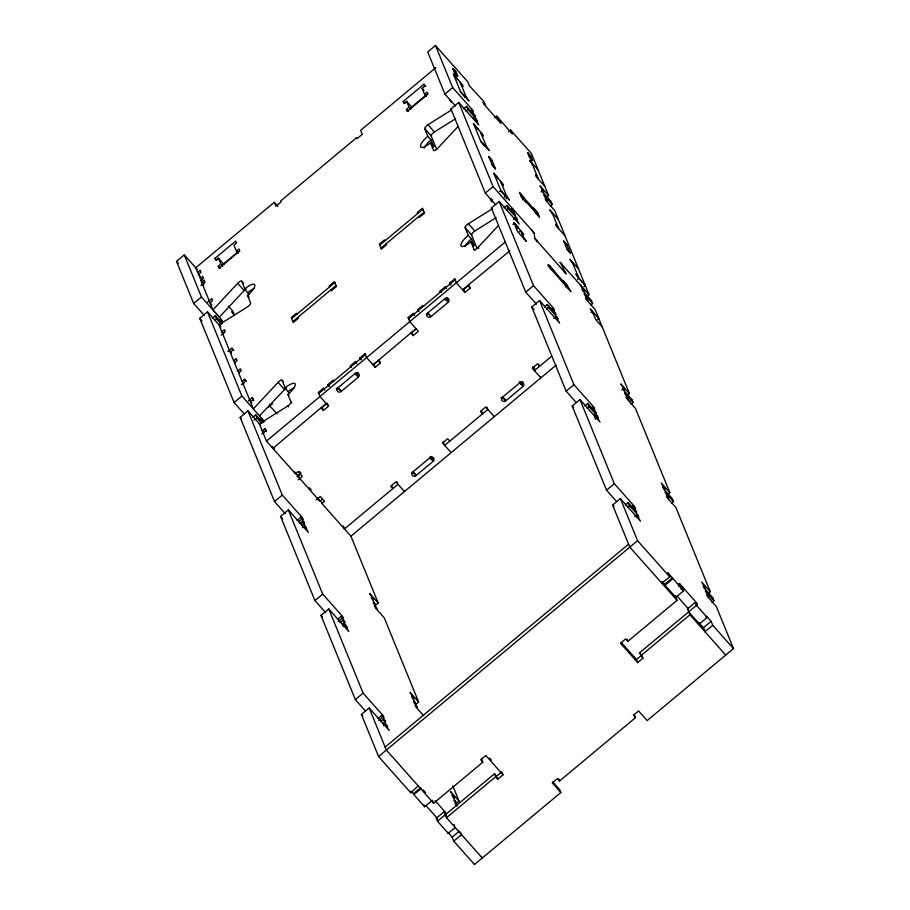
<?xml version="1.0" encoding="UTF-8"?>
<svg xmlns="http://www.w3.org/2000/svg" width="910" height="910" viewBox="0 0 910 910"><rect width="100%" height="100%" fill="white"/><g stroke="black" fill="none" stroke-linecap="round" stroke-linejoin="round"><path stroke-width="1.36" d="M566.031 273.455L560.094 262.376L589.009 294.578L587.064 296.194M243.539 283.272L241.696 281.201A3.39 1.012 -41.6 0 0 237.703 283.306L212.906 309.889L210.017 302.791L212.599 300.63L211.791 298.651L207.651 302.097M246.03 288.959A3.39 1.012 -41.6 0 0 244.153 290.563L219.356 317.135L218.821 316.532M457.764 126.797L437.619 148.387A3.39 1.012 -41.6 0 1 433.626 150.491L430.51 142.87A11.295 3.378 -41.6 0 1 420.534 146.76A11.295 3.378 -41.6 0 1 427.825 136.272L424.708 128.64A3.39 1.012 -41.6 0 1 427.962 124.715L451.03 110.281M283.317 381.597L282.111 380.232A3.39 1.012 -41.6 0 0 278.119 382.337L253.321 408.92L250.432 401.822L253.014 399.661L252.206 397.681L248.328 400.923M286.275 388.104A3.39 1.012 -41.6 0 0 284.568 389.594L259.589 415.722M491.445 209.323L468.377 223.746A3.39 1.012 -41.6 0 0 465.124 227.671L468.229 235.303A11.295 3.378 -41.6 0 0 460.949 245.802A11.295 3.378 -41.6 0 0 470.925 241.901L474.042 249.522A3.39 1.012 -41.6 0 0 478.034 247.418L498.179 225.828M204.42 315.554L193.682 303.474L176.506 261.386L184.275 254.902L197.163 269.406M494.892 117.765L496.837 116.15L501 123.51L483.824 104.172L483.017 102.193L485.166 104.616L483.949 101.647L469.321 85.711L467.706 81.752L435.492 45.5L427.723 51.972L444.899 94.06L455.637 106.151M277.971 206.456L274.285 202.316L195.73 267.79L197.618 272.42L199.461 274.49M435.901 67.59L360.622 130.346L362.237 134.316L357.05 138.627L356.652 137.637L280.678 200.962L281.088 201.952L275.912 206.274L274.285 202.316M197.618 272.42L200.211 270.259L201.019 272.238L198.425 274.399L201.724 280.337M223.94 264.389L218.423 258.178L215.829 260.34L215.022 258.36L235.736 241.082L236.543 243.061L233.961 245.222L236.384 251.171L238.227 253.242M412.128 107.516L406.611 101.306L404.017 103.467L403.21 101.476L423.935 84.209L425.766 86.279M426.415 96.369L424.572 94.287L422.149 88.35L424.742 86.188L423.935 84.209M200.109 278.528L202.702 276.367L203.51 278.346L200.917 280.507L203.499 284.386M236.384 251.171L238.966 249.01L239.785 250.989L219.06 268.257L218.252 266.277L220.846 264.116L218.423 258.178M424.572 94.287L427.165 92.138L427.973 94.117L407.248 111.384L406.44 109.405L409.034 107.243L406.611 101.306M222.552 264.696L237.817 251.968M410.74 107.824L426.016 95.095M201.656 282.316L204.249 280.166L205.057 282.145L200.917 285.592M193.682 303.474L201.451 296.99L184.275 254.902M444.899 94.06L452.668 87.587L435.492 45.5M244.483 414.186L234.097 402.504L199.745 318.329L207.514 311.846L220.811 326.815M495.688 204.773L485.314 193.102L450.962 108.916L458.731 102.443L478.774 125L475.009 118.618L477.159 121.041L476.351 119.062L467.763 109.393L466.546 106.424L463.634 108.847M212.417 318.25L215.34 315.827L222.313 323.676M214.601 320.411L216.546 318.796L215.34 315.827M465.818 111.009L467.763 109.393M473.189 117.709L475.134 116.093L471.369 109.712L473.518 112.123L472.711 110.144L452.668 87.587M223.712 333.913L221.869 331.832L224.463 329.682L225.27 331.661L221.119 335.108M227.853 351.613L232.005 348.166L233.847 350.236M235.497 362.794L233.654 360.724L236.247 358.563L237.055 360.542L234.462 362.703L237.828 370.95L239.444 372.77M508.713 131.711L510.658 130.096L531.417 153.46L548.593 195.548L546.648 197.163M291.655 318.568L334.812 282.589M379.709 245.165L422.866 209.186M292.872 321.537L336.029 285.558M380.915 248.134L424.083 212.155M237.828 370.95L240.422 368.8L241.23 370.779L238.636 372.941L242.071 381.358L243.914 383.428M242.071 381.358L244.665 379.197L246.508 381.267M241.332 384.634L245.472 381.176L244.665 379.197M234.097 402.504L241.867 396.032L207.514 311.846M485.314 193.102L493.084 186.618L458.731 102.443M492.082 201.952L490.467 199.074L491.116 198.528M499.533 191.51L500.83 190.429L509.418 200.098L506.46 195.707L504.527 197.322M491.275 201.053L492.731 199.836M285.251 513.615L274.513 501.535L240.16 417.36L247.929 410.876L260.59 425.129M536.468 304.213L525.73 292.133L491.377 207.958L499.146 201.474L519.189 224.031L515.424 217.661L513.479 219.276M505.983 198.767L507.268 197.686L500.534 181.181M252.832 417.292L255.744 414.858L262.728 422.718M504.049 207.878L506.961 205.455L515.549 215.124L511.784 208.743L509.839 210.358M268.484 407.066L272.636 403.619M254.049 420.261L256.961 417.826L255.744 414.858M506.233 210.039L508.167 208.424L506.961 205.455M258.633 419.772L260.579 418.145L262.728 420.568L261.909 418.589M522.374 199.836L524.319 198.221L519.621 192.397L521.646 197.345L525.934 202.179L525.536 201.19M541.018 191.896L542.963 190.27L540.005 185.879L548.593 195.548M263.889 432.682L262.285 430.874L264.867 428.712L266.084 430.066M261.796 433.933L265.686 430.692L264.867 428.712M513.001 224.52L514.298 223.439L522.897 233.108L523.705 235.087L521.555 232.676M321.241 408.055L323.391 410.467L328.567 406.156L319.979 396.487L318.363 392.528L323.539 388.206L324.347 389.116M329.067 386.511L327.862 384.611L333.037 380.289L333.845 381.199M350.714 366.889L350.304 365.9L355.48 361.577L356.288 362.487M361.008 359.882L359.803 357.983L364.978 353.671L365.786 354.57M411.024 333.219L413.174 335.631L418.35 331.32L409.762 321.651L408.146 317.681L413.322 313.37L414.528 314.724M418.85 311.664L417.644 309.775L422.82 305.453L423.628 306.363M440.486 292.053L440.087 291.063L445.263 286.741L446.469 288.106M450.791 285.046L449.585 283.146L454.761 278.824L455.569 279.734M318.773 393.518L365.388 354.661M408.545 318.682L455.159 279.814M516.254 228.911L518.188 227.284L513.9 222.45L517.665 231.697L526.264 241.366L523.307 236.964M266.346 441.191L505.221 242.071M519.451 231.777L520.747 230.696L524.115 238.943M550.288 206.081L552.234 204.454L551.016 201.485L542.428 191.817L541.621 189.837L543.77 192.26L542.963 190.27M337.883 387.876L355.139 373.487A2.537 2.412 -22.2 0 1 358.699 373.68A2.537 2.412 -22.2 0 1 358.369 377.115L341.102 391.505A2.537 2.412 -22.2 0 1 337.542 391.311A2.537 2.412 -22.2 0 1 337.883 387.876L340.943 391.129M427.654 313.04L444.922 298.651A2.537 2.412 -22.2 0 1 448.471 298.844A2.537 2.412 -22.2 0 1 448.141 302.268L430.885 316.669A2.537 2.412 -22.2 0 1 427.325 316.475A2.537 2.412 -22.2 0 1 427.654 313.04L430.885 316.669L430.35 315.361M336.893 389.708L338.838 388.081M355.139 373.487L358.369 377.115L356.754 373.146L357.391 372.611M426.676 314.86L428.291 313.518M444.922 298.651L448.141 302.268L446.855 298.036M356.072 375.045L357.152 374.147A2.537 2.412 -22.2 0 0 358.017 372.713M445.854 300.198L446.935 299.299A2.537 2.412 -22.2 0 0 447.731 298.116M272.795 448.448L326.269 403.369M509.896 250.796L462.667 289.664M327.361 403.187L322.174 407.498L323.391 410.467M379.151 360.007L373.976 364.33L375.193 367.299L380.369 362.976L379.561 360.997M416.098 329.204L411.957 332.662L413.174 335.631M468.934 285.171L463.759 289.482L464.964 292.451L470.151 288.14L469.344 286.161M262.683 431.863L266.459 441.1L295.454 473.735L298.036 471.573L302.336 476.408L298.196 479.854M296.978 476.885L301.119 473.439L299.401 471.505M274.513 501.535L282.282 495.063L247.929 410.876M525.73 292.133L533.499 285.649L499.146 201.474M325.666 612.658L314.928 600.566L280.576 516.391L288.345 509.918L308.388 532.475L304.623 526.094L302.689 527.709M576.166 402.436L566.145 391.163L531.793 306.988L539.562 300.505L559.604 323.061L555.839 316.691L553.894 318.307M565.281 286.946L567.226 285.319L562.926 280.485L563.336 281.474M544.464 306.92L547.376 304.486L555.964 314.155L552.199 307.773L554.349 310.196L553.542 308.217L533.499 285.649M577.566 279.325L578.862 278.244L572.128 261.739M316.089 499.999L320.229 496.541L324.529 501.376L321.935 503.537L350.93 536.172L378.207 603.011L374.328 606.253M546.648 309.082L548.582 307.455L547.376 304.486M322.459 499.135L320.729 500.568L321.935 503.537M297.104 520.418L300.994 517.176L303.132 519.599L302.325 517.619L282.282 495.063M298.889 521.589L301.801 519.166L300.994 517.176M299.697 523.568L302.609 521.146L304.759 523.557L301.801 519.166M584.004 286.582L585.301 285.501L576.712 275.832L575.905 273.853L578.055 276.265M302.006 523.193L303.951 521.578M301.881 525.73L303.815 524.115L302.609 521.146M590.704 305.112L592.649 303.485L591.432 300.516L582.844 290.847L582.036 288.868L584.186 291.291L580.421 284.91M591.034 312.335L592.33 311.254L595.697 319.512L602.147 326.758M344.378 529.006L398.011 484.302L397.022 481.89M551.642 356.231L534.409 370.609L532.816 366.707L533.601 367.549M597.483 319.592L598.78 318.511L590.181 308.843L593.138 313.245M430.885 459.232L431.966 458.333A2.537 2.412 -22.2 0 0 432.671 457.389M520.668 384.395L521.737 383.497A2.537 2.412 -22.2 0 0 522.647 381.813M350.828 536.263L556.169 365.081M314.928 600.566L322.697 594.093L288.345 509.918M566.145 391.163L573.914 384.691L539.562 300.505M365.365 710.881L355.344 699.597L320.991 615.422L328.76 608.949L348.803 631.506L345.038 625.124L343.104 626.74M616.582 501.478L606.549 490.194L572.197 406.019L579.966 399.536L600.02 422.103L596.255 415.722L594.31 417.337M584.88 405.951L587.792 403.517L596.38 413.185L594.435 414.801M587.064 408.112L588.997 406.486L587.792 403.517M337.519 619.448L341.409 616.218L343.548 618.629L342.74 616.65L322.697 594.093M590.67 408.431L592.615 406.804L594.765 409.227L593.957 407.248L573.914 384.691M338.327 621.428L342.217 618.197L341.409 616.218M340.113 622.599L343.024 620.176L345.163 622.588L342.217 618.197M621.848 389.958L623.794 388.342L620.836 383.94L629.424 393.609L627.479 395.224M342.296 624.76L344.23 623.145L343.024 620.176M595.117 419.317L597.062 417.701M629.902 401.173L631.847 399.547L623.259 389.889L622.451 387.899L624.601 390.322L623.794 388.342M631.119 404.142L633.064 402.527L631.847 399.547M355.344 699.597L363.113 693.124L328.76 608.949M606.549 490.194L614.318 483.722L579.966 399.536M418.338 785.762L410.797 792.803L378.583 756.54L361.406 714.452L369.176 707.98L389.218 730.537L385.453 724.155L383.508 725.782M637.694 662.56L636.477 659.591L641.652 655.28L642.869 658.248L637.694 662.56L620.506 643.234L625.682 638.911L627.832 641.334L677.04 600.316L629.788 547.137L612.612 505.05L620.381 498.578L640.435 521.134L636.67 514.753L634.725 516.368M625.284 504.982L628.207 502.548L636.795 512.216L633.03 505.835L631.085 507.462M627.468 507.143L629.413 505.516L628.207 502.548M377.934 718.479L381.813 715.249L383.963 717.66L383.155 715.681L363.113 693.124M378.742 720.47L382.632 717.228L381.813 715.249M380.516 721.63L383.44 719.207L385.578 721.619L382.632 717.228M382.7 723.803L384.646 722.176L383.44 719.207M636.067 516.812L638.001 515.185L629.413 505.516M415.711 704.476L418.623 702.042L384.27 617.867L375.682 608.198L374.875 606.219L377.024 608.642L374.067 604.24L373.259 602.261L375.409 604.672L371.235 597.313L373.384 599.724L372.577 597.745L369.619 593.343L378.207 603.011M667.894 494.266L669.84 492.64L635.487 408.465L626.899 398.796L626.091 396.817L628.23 399.228L624.465 392.858L633.064 402.527M671.534 503.173L673.48 501.558L672.262 498.589L663.674 488.92L662.867 486.941L665.005 489.352L661.252 482.971L669.84 492.64M385.135 747.099L628.582 544.169M378.583 756.54L637.557 540.665L620.381 498.578M667.189 573.766L668.156 572.959L683.592 590.863L675.823 597.335L661.934 581.706M668.156 572.959L669.771 576.917L661.854 583.026M481.595 759.247L482.8 762.227L433.604 803.246L432.387 800.265L424.617 806.749L413.879 794.658L413.47 793.668L420.761 787.594M672.854 578.783L665.085 585.255L664.687 584.265L672.456 577.793M413.879 794.658L421.159 788.595M678.462 584.3L679.429 583.492L696.605 602.83L697.424 604.809L696.446 605.616M678.78 586.688L680.236 585.471L679.429 583.492M680.93 589.111L682.386 587.894L680.236 585.471M455.523 827.258L448.243 833.332L437.505 821.252L436.288 818.272L444.057 811.8L446.207 814.211L445.24 815.03M725.725 655.098L689.928 614.807L687.505 608.87L695.274 602.397L697.424 604.809M444.433 813.051L445.399 812.232L435.196 800.755M695.638 603.637L696.605 602.83M455.159 804.315L459.038 801.084L452.85 785.91M708.31 593.297L710.255 591.671L675.903 507.496L667.314 497.827L666.495 495.848L668.645 498.271L664.88 491.889L673.48 501.558M437.505 821.252L494.483 773.75L497.838 779.142L503.014 774.819L502.206 772.84M642.869 658.248L639.503 652.857L696.48 605.366L695.274 602.397M481.845 856.958L482.277 858.028L446.48 817.737L495.688 776.719L494.483 773.75M640.72 655.826L689.928 614.807M496.632 776.173L501.808 771.851M710.733 599.235L712.678 597.62L704.09 587.951L703.282 585.972L705.421 588.383L701.655 582.002L710.255 591.671M711.95 602.204L713.884 600.589L712.678 597.62M705.841 617.264L706.82 616.457L707.218 617.446L699.449 623.93L699.528 622.531M552.757 781.838L559.627 789.573L560.833 792.542L474.508 864.5L453.749 841.136L452.134 837.177L459.413 831.103M711.108 621.291L712.735 625.25L704.966 631.733L703.339 627.775L711.108 621.291L706.82 616.457M453.749 841.136L461.518 834.663L460.528 832.24M560.833 792.542L552.245 782.873L557.42 778.551L559.57 780.973L635.544 717.649L634.327 714.68M713.884 600.589L705.295 590.92L709.061 597.301L706.911 594.878L707.718 596.858L716.318 606.526L733.494 648.614L647.158 720.583L638.57 710.915L633.394 715.226L635.544 717.649M436.72 149.547L431.147 135.897A3.39 1.012 -41.6 0 1 434.4 131.973L455.694 118.641M477.136 248.589L471.562 234.928A3.39 1.012 -41.6 0 1 474.815 231.004L496.109 217.683M282.111 380.232L285.217 387.853A11.295 3.378 -41.6 0 1 295.204 383.963A11.295 3.378 -41.6 0 1 287.913 394.462L291.029 402.084A3.39 1.012 -41.6 0 1 287.776 406.008L259.384 423.776L262.285 430.874M452.805 68.386C456.604 70.832 460.778 82.23 454.34 72.243M560.116 262.376L561.834 263.991M564.382 272.226L566.122 273.842L534.659 238.17L537.241 241.673M496.837 116.15L512.273 134.054L510.658 130.096M452.861 68.614L456.081 72.243M527.675 152.812L530.894 156.429M457.764 76.372L454.545 72.743L452.793 68.443M529.392 157.009L532.6 160.695L529.495 157.202L527.641 152.584L530.701 156.054L532.577 160.558M537.617 169.362L538.151 169.965L529.563 160.296L532.521 164.687M453.68 74.893L462.269 84.562L463.076 86.541L460.926 84.129M466.045 96.676L469.003 101.067L460.414 91.398M537.639 177.234L535.49 174.822L536.297 176.802L544.885 186.47M466.546 106.424L475.134 116.093M552.234 204.454L543.645 194.786L547.41 201.167L545.261 198.755L546.068 200.735L554.656 210.403L589.009 294.578M473.882 124.408L482.482 134.077L483.29 136.056L481.14 133.645M558.365 219.481L549.765 209.812L552.723 214.203M552.324 212.678L551.915 212.223L558.649 228.728M451.895 102.113L450.052 100.032L450.86 102.022M486.259 146.192L489.216 150.582L480.628 140.913M557.841 226.749L555.703 224.338L556.51 226.317L565.099 235.986M450.962 108.916L451.678 109.723M492.117 160.547L488.875 156.793L492.117 160.547L495.506 168.93L492.048 164.653M563.711 241.116L566.93 244.733L570.32 253.128L567.158 249.533L563.688 240.979L567.135 245.256M520.042 193.398L537.935 213.543M521.248 196.367L539.152 216.512M495.484 168.805L492.264 165.176L488.897 156.918M567.112 249.442L570.297 252.991M422.149 88.35L423.992 90.42M494.096 173.924L502.684 183.593L503.492 185.572L501.342 183.16M578.567 268.996L569.978 259.327L572.936 263.718M578.862 278.244L579.397 278.858M580.466 280.064L581.012 280.667M582.082 281.873L582.616 282.475M583.697 283.681L584.231 284.295M493.084 186.618L532.76 231.345L534.295 233.597L534.67 238.215M511.784 208.743L513.934 211.165L513.126 209.175M508.167 208.424L516.766 218.093L517.574 220.072L515.424 217.661M592.649 303.485L584.049 293.828L587.814 300.198L585.676 297.786L586.484 299.765L595.072 309.434L629.424 393.609M427.962 124.715L434.4 131.973M409.034 107.243L410.876 109.314M490.467 199.074L491.684 200.427M549.742 266.186L567.647 286.332M403.21 101.476L405.052 103.558M550.129 267.165L547.991 264.742L548.798 266.721L570.991 291.7L568.033 287.298M424.708 128.64L431.147 135.897M406.44 109.405L408.283 111.475M427.825 136.272L431.044 139.89L433.74 146.499A11.295 3.378 -41.6 0 1 432.466 147.511M491.377 207.958L492.628 209.357M430.51 142.87L433.74 146.499M548.582 307.455L557.182 317.124L557.989 319.103L555.839 316.691M468.377 223.746L474.815 231.004M465.124 227.671L471.562 234.928M468.229 235.303L471.46 238.92L474.155 245.529A11.295 3.378 -41.6 0 1 473.371 246.166M531.793 306.988L532.498 307.796M533.214 308.592L533.931 309.4M478.034 247.418L478.842 248.328M470.925 241.901L474.155 245.529M474.042 249.522L474.849 250.432M588.997 406.486L597.586 416.154L598.405 418.134L596.255 415.722M468.002 285.717L470.151 288.14M572.197 406.019L573.63 407.635M533.999 368.004L534.807 368.914M533.192 367.629L535.034 369.699M464.964 292.451L456.376 282.794L454.761 278.824M449.585 283.146L450.791 284.5M446.469 288.641L445.263 286.741M614.318 483.722L634.372 506.278L635.18 508.258L633.03 505.835M440.087 291.063L441.293 292.417M520.531 381.597L522.943 384.316M523.352 385.305L521.737 383.497L522.954 386.466L505.687 400.855A2.537 2.412 -22.2 0 1 502.138 400.662A2.537 2.412 -22.2 0 1 502.468 397.226L502.32 396.862M636.67 514.753L638.809 517.176L638.001 515.185M612.612 505.05L614.045 506.665M696.48 605.366L707.218 617.446M637.557 540.665L669.771 576.917M712.735 625.25L733.494 648.614M677.029 596.016L688.438 608.858M687.505 608.87L688.438 609.928M662.537 581.843L664.687 584.265M699.051 622.94L703.339 627.775M688.711 611.838L704.727 629.868M417.644 309.775L418.441 310.674M414.539 315.269L413.322 313.37M408.146 317.681L409.352 319.046M639.503 652.857L640.936 654.472M378.219 360.565L380.369 362.976M449.813 441.123L447.663 438.711L442.476 443.022L450.916 452.327M636.477 659.591L621.439 642.676L622.656 645.645M375.193 367.299L366.593 357.63L364.978 353.671M359.803 357.983L361.008 359.348M356.697 363.477L355.48 361.577M350.304 365.9L351.51 367.265M430.748 456.433L433.171 459.152M433.57 460.141L431.966 458.333L433.171 461.302L415.904 475.691A2.537 2.412 -22.2 0 1 412.355 475.498A2.537 2.412 -22.2 0 1 412.685 472.074L412.537 471.698M241.696 281.201L244.813 288.823L248.93 294.647M220.846 264.116L222.688 266.186M237.703 283.306L244.153 290.563M327.862 384.611L329.067 385.965M215.022 258.36L216.864 260.431M244.813 288.823A11.295 3.378 -41.6 0 1 254.789 284.932A11.295 3.378 -41.6 0 1 247.497 295.432L249.112 297.24M218.252 266.277L220.095 268.348M324.756 390.106L323.539 388.206M318.363 392.528L319.171 393.427M228.262 306.01L232.744 311.049L233.95 314.018L231.8 311.607L234.416 315.622M198.425 274.399L200.041 276.208M200.917 280.507L203.681 283.613M203.783 285.239L202.065 283.306L209.607 301.801M176.506 261.386L178.349 263.456M210.017 302.791L211.859 304.861M285.217 387.853L289.289 393.541M278.119 382.337L284.568 389.594M201.451 296.99L221.505 319.546L222.313 321.537L220.163 319.114L222.45 322.754M213.987 311.095L214.521 311.698M215.59 312.903L216.136 313.506M217.206 314.724L217.74 315.326M287.913 394.462L288.925 395.588M291.029 402.084L291.837 402.993M216.546 318.796L221.38 324.233M220.049 325.951L220.584 326.553M287.776 406.008L288.584 406.918M231.538 353.251L229.82 351.317L222.267 332.833M199.745 318.329L200.462 319.126M201.178 319.933L201.895 320.741M277.118 413.732L270.429 406.747L269.417 404.267M252.206 397.681L253.412 399.035M253.014 399.661L253.822 400.571M251.74 402.766L250.023 400.832L242.481 382.348M250.432 401.822L251.638 403.175M241.867 396.032L264.719 421.739M263.399 422.399L260.579 418.145M256.961 417.826L261.796 423.264M265.686 430.692L266.482 431.602M309.332 487.737L311.186 489.83M274.24 448.789L272.09 446.378L272.898 448.357M317.533 497.508L319.774 501.103L297.581 476.135L296.774 474.144L298.924 476.567L298.116 474.588M240.16 417.36L241.412 418.771M303.815 524.115L306.772 528.505L304.623 526.094M280.576 516.391L281.292 517.198M282.009 518.006L282.726 518.802M489.534 758.041L491.377 760.112M503.014 774.819L485.838 755.493L480.662 759.804L482.8 762.227M495.688 776.719L497.838 779.142M418.623 702.042L410.035 692.385L412.992 696.776L413.8 698.755L411.65 696.343L415.825 703.714L413.675 701.291L414.482 703.271L417.44 707.673L415.29 705.25L416.098 707.229L423.616 715.692M344.23 623.145L347.188 627.547L345.038 625.124M320.991 615.422L322.424 617.037M459.038 801.084L450.45 791.416L453.408 795.806L454.215 797.786L452.065 795.374L456.24 802.745L454.09 800.322L454.898 802.302L457.298 805.339M384.646 722.176L387.603 726.578L385.453 724.155M457.048 805.794L455.705 804.281L456.365 805.896M361.406 714.452L362.84 716.068M423.127 789.846L425.675 792.712M445.274 814.768L446.617 816.281M453.999 824.585L454.67 825.347M433.604 803.246L386.352 750.067L369.176 707.98M425.823 805.418L437.232 818.261M436.288 818.272L437.232 819.33M411.331 791.256L413.47 793.668M452.134 837.177L447.834 832.343L448.243 833.332M531.713 230.094L534.295 233.631M531.713 162.708L538.447 179.213M567.226 285.319L568.852 289.3M533.624 208.686L533.226 207.696L537.514 212.53L539.539 217.479L534.841 211.655M554.019 271.009L549.322 265.185L550.96 269.155M682.386 587.894L683.592 590.863M675.152 595.675L677.04 600.316M596.38 413.185L592.615 406.804M460.119 82.15L466.853 98.655M480.332 131.666L487.066 148.171M457.98 79.727L453.271 73.903L460.824 92.388L465.112 97.222L464.714 96.232M478.182 129.243L473.484 123.419L481.026 141.903L485.326 146.737L484.916 145.748M498.384 178.758L493.686 172.934L501.239 191.418L505.528 196.253L505.13 195.263M518.188 227.284L518.598 228.274M538.777 364.307L539.585 366.286L537.435 363.875L532.259 368.186L540.847 377.855L540.551 377.115M627.024 639.343L627.832 641.334M634.327 657.179L635.544 660.148M519.28 381.722L522.954 386.466A2.537 2.412 -22.2 0 0 523.284 383.03A2.537 2.412 -22.2 0 0 519.735 382.837L502.468 397.226L505.687 400.855L504.879 398.876M627.889 649.922L629.094 652.902M417.69 213.509L417.292 212.519L422.467 208.197L424.492 213.145L419.305 217.467L418.907 216.478M494.084 416.336L485.644 407.043L480.469 411.365L482.607 413.777L481.401 410.808M486.884 407.236L487.794 409.466L444.626 445.445L443.136 441.794M422.82 305.453L423.23 306.442M384.885 240.854L384.486 239.865L379.299 244.176L381.324 249.135L386.5 244.813L386.102 243.823M416.052 328.533L373.043 364.876L372.656 363.954M429.804 457.309L433.171 461.302A2.537 2.412 -22.2 0 0 433.501 457.866A2.537 2.412 -22.2 0 0 429.952 457.673L412.685 472.074L415.904 475.691L415.096 473.712M558.763 778.994L559.57 780.973M329.636 286.9L329.238 285.911L334.414 281.599L336.438 286.548L331.251 290.87L330.853 289.88M404.233 490.99L404.45 491.548L395.861 481.879L390.686 486.202L392.836 488.625L391.618 485.644M340.488 390.015L340.795 390.765M333.037 380.289L333.447 381.279M296.831 314.246L296.433 313.256L291.245 317.579L293.27 322.527L298.446 318.216L298.048 317.226M327.759 404.176L328.567 406.156M343.275 525.946L344.492 528.915M247.497 295.432L250.614 303.053A3.39 1.012 -41.6 0 1 247.361 306.977L218.969 324.745L221.869 331.832M474.076 863.431L474.508 864.5M445.399 812.232L446.207 814.211M444.057 811.8L446.48 817.737M294.647 471.755L295.454 473.735M423.855 804.884L424.617 806.749M232.005 348.166L232.812 350.145L230.219 352.307L233.654 360.724M410.194 791.313L410.797 792.803M424.094 148.08A11.295 3.378 -41.6 0 1 431.044 139.89M248.032 292.451A11.295 3.378 -41.6 0 1 254.129 288.493M464.839 246.439A11.295 3.378 -41.6 0 1 471.46 238.92M288.447 391.482A11.295 3.378 -41.6 0 1 294.192 387.683M339.055 389.002A2.537 2.412 -22.2 0 1 336.2 388.172M429.065 314.075A2.537 2.412 -22.2 0 1 426.267 313.654M414.516 472.859A2.537 2.412 -22.2 0 1 411.877 473.086M504.094 398.148A2.537 2.412 -22.2 0 1 500.921 397.693"/></g></svg>
